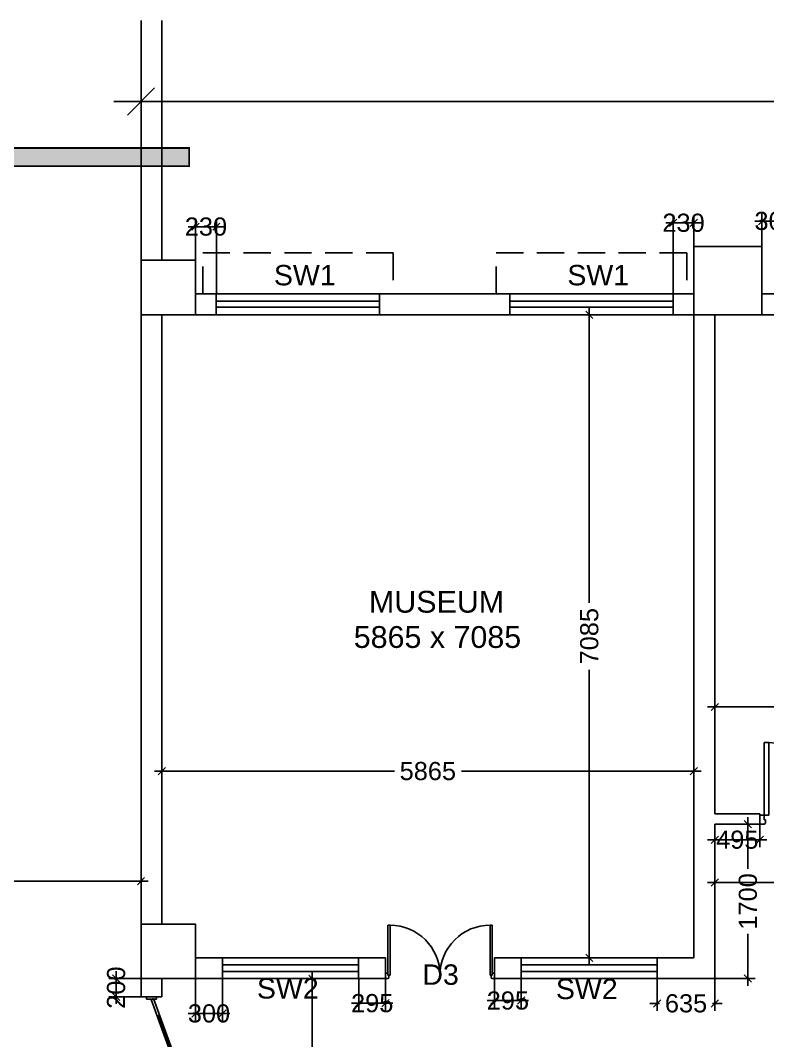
# Model space of a CAD drawing. Extents: x 7620542 to 7843793, y -6476226 to -6093835.
# Drawn here: x 7719049 to 7727285, y -6386702 to -6375462 of the extents above; entities that cross this region are included whole.
import ezdxf
from ezdxf.enums import TextEntityAlignment as Align

# ---------------------------------------------------------------- set-up
doc = ezdxf.new("R2010")
doc.units = 0
doc.header["$LTSCALE"] = 600
doc.header["$MEASUREMENT"] = 0
doc.header["$PDMODE"] = 35
doc.linetypes.add('DASHED', pattern=[0.75, 0.5, -0.25])
doc.linetypes.add('HIDDEN', pattern=[0.375, 0.25, -0.125])
doc.layers.get('0').update_dxf_attribs({"linetype": 'CONTINUOUS'})
doc.layers.get('Defpoints').update_dxf_attribs({"linetype": 'CONTINUOUS'})
for name, color, linetype in [('chajja', 7, 'CONTINUOUS'), ('DIM-TEXT', 8, 'CONTINUOUS'), ('DIMEN', 5, 'CONTINUOUS'), ('DOOR', 32, 'CONTINUOUS'), ('Exp.Joint', 104, 'CONTINUOUS'), ('Fire Door', 10, 'CONTINUOUS'), ('joinery', 7, 'CONTINUOUS'), ('LA-column', 3, 'CONTINUOUS'), ('Room Dim', 1, 'CONTINUOUS'), ('TEXT', 6, 'CONTINUOUS'), ('Walls', 7, 'CONTINUOUS'), ('WIN', 151, 'CONTINUOUS'), ('Window', 4, 'CONTINUOUS'), ('Working Dim', 5, 'CONTINUOUS')]:
    doc.layers.add(name, color=color, linetype=linetype)
doc.styles.add('ari', font='arial.ttf')
doc.styles.add('ARIAL', font='arial.ttf')
doc.styles.add('RT', font='romant.shx')
doc.dimstyles.new('int. dim', dxfattribs={"dimtxt": 450, "dimasz": 80, "dimexe": 80, "dimexo": 0, "dimgap": 70, "dimtad": 0, "dimdec": 0, "dimzin": 12, "dimdsep": 46, "dimtxsty": 'ari', "dimblk": 'OBLIQUE', "dimcen": 2, "dimdle": 80, "dimclrd": 256, "dimclre": 256, "dimclrt": 6, "dimadec": 0, "dimazin": 0, "dimtfac": 1, "dimtdec": 0, "dimtix": 1, "dimtmove": 2, "dimatfit": 3, "dimfxl": 1, "dimtolj": 1, "dimtzin": 0, "dimlwd": -1, "dimlwe": -1, "dimarcsym": 0})
doc.dimstyles.new('TEXT', dxfattribs={"dimscale": 0, "dimtxt": 600, "dimasz": 300, "dimexe": 300, "dimexo": 30, "dimgap": 50, "dimtad": 0, "dimdec": 0, "dimzin": 0, "dimdsep": 46, "dimtxsty": 'RT', "dimblk": 'OBLIQUE', "dimcen": 0.09, "dimdle": 300, "dimclrd": 256, "dimclre": 256, "dimclrt": 170, "dimadec": 0, "dimazin": 0, "dimtfac": 1, "dimtdec": 0, "dimtofl": 0, "dimtmove": 2, "dimatfit": 3, "dimfxl": 1, "dimfrac": 2, "dimtolj": 1, "dimtzin": 0, "dimlwd": -1, "dimlwe": -1, "dimarcsym": 0})

# ---------------------------------------------------------------- blocks, each defined once
blk = doc.blocks.new('_Oblique')
at = {"color": 0, "linetype": 'ByBlock', "lineweight": -2}
blk.add_line((-0.5, -0.5), (0.5, 0.5), dxfattribs=at)
blk = doc.blocks.new('*D468')
at = {"layer": 'Defpoints', "color": 0, "transparency": 16777216}
for p in [(7716779, -6384945), (7716779, -6385340, 0), (7720379, -6385340, -3)]:
    blk.add_point(p, dxfattribs=at)
at = {"layer": 'Working Dim', "transparency": 16777216}
for p, q in [((7716779, -6385340), (7716779, -6384865)), ((7720379, -6385340), (7720379, -6384865)), ((7716699, -6384945), (7718211, -6384945)), ((7720459, -6384945), (7718947, -6384945))]:
    blk.add_line(p, q, dxfattribs=at)
at = {"layer": 'Working Dim', "transparency": 16777216, "xscale": 80, "yscale": 80, "zscale": 80, "rotation": 180}
blk.add_blockref('_Oblique', (7716779, -6384945), dxfattribs=at)
at = {"layer": 'Working Dim', "transparency": 16777216, "xscale": 80, "yscale": 80, "zscale": 80}
blk.add_blockref('_Oblique', (7720379, -6384945), dxfattribs=at)
at = {"layer": 'Working Dim', "color": 6, "transparency": 16777216, "insert": (7718579, -6384945), "char_height": 200, "attachment_point": 5, "style": 'ari'}
blk.add_mtext('\\A1;3600', dxfattribs=at)
blk = doc.blocks.new('Z$W@#1275')
at = {"layer": 'DOOR'}
for p, q in [((73, 1500), (0, 1500)), ((0, 1500), (0, 1467)), ((0, 1467), (2, 1467)), ((11, 1456), (11, 1458)), ((11, 1456), (47, 1456)), ((47, 1467), (736, 1467)), ((47, 1467), (47, 1439)), ((47, 1456), (47, 1467)), ((47, 1467), (73, 1467)), ((47, 1439), (736, 1439)), ((73, 1467), (73, 1500)), ((736, 1467), (736, 1439)), ((0, 33), (2, 33)), ((0, 0), (0, 33)), ((73, 0), (0, 0)), ((11, 44), (11, 42)), ((11, 44), (47, 44)), ((47, 61), (736, 61)), ((47, 33), (47, 61)), ((47, 44), (47, 33)), ((47, 33), (736, 33)), ((47, 33), (73, 33)), ((73, 33), (73, 0)), ((736, 33), (736, 61))]:
    blk.add_line(p, q, dxfattribs=at)
for centre, start, end in [((11, 1467), 180, 270), ((11, 33), 90, 180)]:
    blk.add_arc(centre, 9.13, start, end, dxfattribs=at)
at = {"layer": 'DOOR', "color": 145}
for centre, start, end in [((47, 1439), 270, 0), ((47, 61), 0, 90)]:
    blk.add_arc(centre, 689, start, end, dxfattribs=at)
blk = doc.blocks.new('1000')
at = {"layer": 'DOOR'}
for p, q in [((0, -100), (0, 0)), ((0, 0), (50, 0)), ((50, -100), (0, -100)), ((50, 0), (50, -2)), ((63, -49), (50, -49)), ((50, -49), (50, -100)), ((50, -100), (50, -901)), ((100, -100), (50, -100)), ((63, -13), (61, -13)), ((63, -13), (63, -49)), ((100, -901), (100, -100)), ((837, -13), (837, -49)), ((837, -13), (839, -13)), ((837, -49), (850, -49)), ((850, 0), (850, -2)), ((900, 0), (850, 0)), ((850, -49), (850, -100)), ((850, -100), (900, -100)), ((900, -100), (900, 0)), ((50, -901), (100, -901))]:
    blk.add_line(p, q, dxfattribs=at)
for centre, major_axis, start_param, end_param in [((50, -13), (-7.95, 7.95), 3.926991, 5.497787), ((850, -13), (7.95, 7.95), 0.785398, 2.356194)]:
    blk.add_ellipse(centre, major_axis=major_axis, ratio=1, start_param=start_param, end_param=end_param, dxfattribs=at)
at = {"layer": 'DOOR', "color": 145}
blk.add_ellipse((64, -115), major_axis=(-520, 590), ratio=1, start_param=2.464943, end_param=4.009476, dxfattribs=at)
blk = doc.blocks.new('A$C627C057E')
at = {"layer": 'Window', "linetype": 'Continuous'}
for p, q in [((750, 230), (-750, 230)), ((-750, 230), (-750, 0)), ((750, 230), (750, 0)), ((750, 153), (-750, 153)), ((750, 77), (-750, 77)), ((750, 0), (-750, 0))]:
    blk.add_line(p, q, dxfattribs=at)
blk = doc.blocks.new('A$C15456D16')
at = {"layer": 'Fire Door'}
for p, q in [((979, 23), (65, 355)), ((979, 23), (65, 355)), ((979, 23), (65, 355)), ((969, -4), (56, 329)), ((969, -4), (56, 329)), ((969, -4), (56, 329)), ((248, 289), (238, 262)), ((248, 289), (238, 262)), ((248, 289), (238, 262)), ((791, 76), (243, 276)), ((791, 76), (243, 276)), ((791, 76), (243, 276)), ((-1000, 56), (-972, 56)), ((-1000, -56), (-1000, 56)), ((-1000, 56), (-972, 56)), ((-1000, -56), (-1000, 56)), ((-1000, 56), (-972, 56)), ((-1000, -56), (-1000, 56)), ((-979, -23), (-969, 4)), ((-979, -23), (-969, 4)), ((-979, -23), (-969, 4)), ((-972, -56), (-972, 56)), ((-972, -56), (-972, 56)), ((-972, -56), (-972, 56)), ((-969, 4), (-56, -329)), ((-969, 4), (-56, -329)), ((-969, 4), (-56, -329)), ((796, 89), (786, 63)), ((796, 89), (786, 63)), ((796, 89), (786, 63)), ((979, 23), (969, -4)), ((979, 23), (969, -4)), ((979, 23), (969, -4)), ((1000, 56), (972, 56)), ((972, -56), (972, 56)), ((1000, 56), (972, 56)), ((972, -56), (972, 56)), ((1000, 56), (972, 56)), ((972, -56), (972, 56)), ((1000, -56), (1000, 56)), ((1000, -56), (1000, 56)), ((1000, -56), (1000, 56)), ((-1000, -56), (-972, -56)), ((-1000, -56), (-972, -56)), ((-1000, -56), (-972, -56)), ((-979, -23), (-65, -355)), ((-979, -23), (-65, -355)), ((-979, -23), (-65, -355)), ((-796, -89), (-786, -63)), ((-796, -89), (-786, -63)), ((-796, -89), (-786, -63)), ((-791, -76), (-243, -276)), ((-791, -76), (-243, -276)), ((-791, -76), (-243, -276)), ((1000, -56), (972, -56)), ((1000, -56), (972, -56)), ((1000, -56), (972, -56)), ((-238, -262), (-248, -289)), ((-238, -262), (-248, -289)), ((-238, -262), (-248, -289))]:
    blk.add_line(p, q, dxfattribs=at)
at = {"layer": 'Fire Door', "extrusion": (0, 0, -1)}
for centre, major_axis, start_param, end_param in [((-1000, 0), (-1000, 0), 2.617886, 3.665084), ((-1000, 0), (-1000, 0), 2.617886, 3.665084), ((-1000, 0), (-1000, 0), 2.617886, 3.665084), ((1000, 0), (1000, 0), 2.618102, 3.665299), ((1000, 0), (1000, 0), 2.618102, 3.665299), ((1000, 0), (1000, 0), 2.618102, 3.665299)]:
    blk.add_ellipse(centre, major_axis=major_axis, ratio=1, start_param=start_param, end_param=end_param, dxfattribs=at)
blk = doc.blocks.new('*D300')
at = {"layer": 'Defpoints', "color": 0, "transparency": 16777216}
for p in [(7720608, -6383274, 23), (7726473, -6383274, -5), (7720608, -6383734)]:
    blk.add_point(p, dxfattribs=at)
at = {"layer": 'Working Dim', "transparency": 16777216}
for p, q in [((7720608, -6383274), (7720608, -6383814)), ((7726473, -6383274), (7726473, -6383814)), ((7720528, -6383734), (7723171, -6383734)), ((7726553, -6383734), (7723910, -6383734))]:
    blk.add_line(p, q, dxfattribs=at)
at = {"layer": 'Working Dim', "transparency": 16777216, "xscale": 80, "yscale": 80, "zscale": 80, "rotation": 180}
blk.add_blockref('_Oblique', (7720608, -6383734), dxfattribs=at)
at = {"layer": 'Working Dim', "transparency": 16777216, "xscale": 80, "yscale": 80, "zscale": 80}
blk.add_blockref('_Oblique', (7726473, -6383734), dxfattribs=at)
at = {"layer": 'Working Dim', "color": 6, "transparency": 16777216, "insert": (7723540, -6383734), "char_height": 200, "attachment_point": 5, "style": 'ari'}
blk.add_mtext('\\A1;5865', dxfattribs=at)
blk = doc.blocks.new('*D301')
at = {"layer": 'Defpoints', "color": 0, "transparency": 16777216}
for p in [(7725320, -6378705), (7725374, -6378705, 17), (7725374, -6385790, 17)]:
    blk.add_point(p, dxfattribs=at)
at = {"layer": 'Working Dim', "transparency": 16777216}
for p, q in [((7725374, -6378705), (7725240, -6378705)), ((7725320, -6378625), (7725320, -6381879)), ((7725320, -6385870), (7725320, -6382616)), ((7725374, -6385790), (7725240, -6385790))]:
    blk.add_line(p, q, dxfattribs=at)
at = {"layer": 'Working Dim', "transparency": 16777216, "xscale": 80, "yscale": 80, "zscale": 80}
for p, rotation in [((7725320, -6378705), 90), ((7725320, -6385790), 270)]:
    blk.add_blockref('_Oblique', p, dxfattribs=dict(at, rotation=rotation))
at = {"layer": 'Working Dim', "color": 6, "transparency": 16777216, "insert": (7725320, -6382247), "char_height": 200, "attachment_point": 5, "rotation": 90, "style": 'ari'}
blk.add_mtext('\\A1;7085', dxfattribs=at)
blk = doc.blocks.new('*D302')
at = {"layer": 'Defpoints', "color": 0, "transparency": 16777216}
for p in [(7726703, -6382848, -5), (7730764, -6382848, -5), (7730764, -6383027)]:
    blk.add_point(p, dxfattribs=at)
at = {"layer": 'Working Dim', "transparency": 16777216}
for p, q in [((7726703, -6382848), (7726703, -6383107)), ((7730764, -6382848), (7730764, -6383107)), ((7726623, -6383027), (7728380, -6383027)), ((7730844, -6383027), (7729087, -6383027))]:
    blk.add_line(p, q, dxfattribs=at)
at = {"layer": 'Working Dim', "transparency": 16777216, "xscale": 80, "yscale": 80, "zscale": 80, "rotation": 180}
blk.add_blockref('_Oblique', (7726703, -6383027), dxfattribs=at)
at = {"layer": 'Working Dim', "transparency": 16777216, "xscale": 80, "yscale": 80, "zscale": 80}
blk.add_blockref('_Oblique', (7730764, -6383027), dxfattribs=at)
at = {"layer": 'Working Dim', "color": 6, "transparency": 16777216, "insert": (7728734, -6383027), "char_height": 200, "attachment_point": 5, "style": 'ari'}
blk.add_mtext('\\A1;4061', dxfattribs=at)
blk = doc.blocks.new('*D311')
at = {"layer": 'Defpoints', "color": 0, "transparency": 16777216}
for p in [(7720979, -6386020, 10), (7721278, -6386020, 14), (7721278, -6386404)]:
    blk.add_point(p, dxfattribs=at)
at = {"layer": 'Working Dim', "transparency": 16777216}
for p, q in [((7720979, -6386020), (7720979, -6386484)), ((7721278, -6386020), (7721278, -6386484)), ((7720979, -6386404), (7720899, -6386404)), ((7720979, -6386404), (7721278, -6386404)), ((7721278, -6386404), (7721358, -6386404))]:
    blk.add_line(p, q, dxfattribs=at)
at = {"layer": 'Working Dim', "transparency": 16777216, "xscale": 80, "yscale": 80, "zscale": 80}
blk.add_blockref('_Oblique', (7720979, -6386404), dxfattribs=at)
at = {"layer": 'Working Dim', "transparency": 16777216, "xscale": 80, "yscale": 80, "zscale": 80, "rotation": 180}
blk.add_blockref('_Oblique', (7721278, -6386404), dxfattribs=at)
at = {"layer": 'Working Dim', "color": 6, "transparency": 16777216, "insert": (7721128, -6386404), "char_height": 200, "attachment_point": 5, "style": 'ari'}
blk.add_mtext('\\A1;300', dxfattribs=at)
blk = doc.blocks.new('*D313')
at = {"layer": 'Defpoints', "color": 0, "transparency": 16777216}
for p in [(7722779, -6386020, 14), (7723074, -6386020, 14), (7723074, -6386291)]:
    blk.add_point(p, dxfattribs=at)
at = {"layer": 'Working Dim', "transparency": 16777216}
for p, q in [((7722779, -6386020), (7722779, -6386371)), ((7723074, -6386020), (7723074, -6386371)), ((7722779, -6386291), (7722699, -6386291)), ((7722779, -6386291), (7723074, -6386291)), ((7723074, -6386291), (7723154, -6386291))]:
    blk.add_line(p, q, dxfattribs=at)
at = {"layer": 'Working Dim', "transparency": 16777216, "xscale": 80, "yscale": 80, "zscale": 80}
blk.add_blockref('_Oblique', (7722779, -6386291), dxfattribs=at)
at = {"layer": 'Working Dim', "transparency": 16777216, "xscale": 80, "yscale": 80, "zscale": 80, "rotation": 180}
blk.add_blockref('_Oblique', (7723074, -6386291), dxfattribs=at)
at = {"layer": 'Working Dim', "color": 6, "transparency": 16777216, "insert": (7722927, -6386291), "char_height": 200, "attachment_point": 5, "style": 'ari'}
blk.add_mtext('\\A1;295', dxfattribs=at)
blk = doc.blocks.new('*D314')
at = {"layer": 'Defpoints', "color": 0, "transparency": 16777216}
for p in [(7724274, -6386020, 14), (7724569, -6386020, 14), (7724569, -6386262)]:
    blk.add_point(p, dxfattribs=at)
at = {"layer": 'Working Dim', "transparency": 16777216}
for p, q in [((7724274, -6386020), (7724274, -6386342)), ((7724569, -6386020), (7724569, -6386342)), ((7724274, -6386262), (7724194, -6386262)), ((7724274, -6386262), (7724569, -6386262)), ((7724569, -6386262), (7724649, -6386262))]:
    blk.add_line(p, q, dxfattribs=at)
at = {"layer": 'Working Dim', "transparency": 16777216, "xscale": 80, "yscale": 80, "zscale": 80}
blk.add_blockref('_Oblique', (7724274, -6386262), dxfattribs=at)
at = {"layer": 'Working Dim', "transparency": 16777216, "xscale": 80, "yscale": 80, "zscale": 80, "rotation": 180}
blk.add_blockref('_Oblique', (7724569, -6386262), dxfattribs=at)
at = {"layer": 'Working Dim', "color": 6, "transparency": 16777216, "insert": (7724422, -6386262), "char_height": 200, "attachment_point": 5, "style": 'ari'}
blk.add_mtext('\\A1;295', dxfattribs=at)
blk = doc.blocks.new('*D315')
at = {"layer": 'Defpoints', "color": 0, "transparency": 16777216}
for p in [(7726068, -6386020, 14), (7726703, -6386020, -5), (7726703, -6386293)]:
    blk.add_point(p, dxfattribs=at)
at = {"layer": 'Working Dim', "transparency": 16777216}
for p, q in [((7726068, -6386020), (7726068, -6386373)), ((7726703, -6386020), (7726703, -6386373)), ((7726068, -6386293), (7725988, -6386293)), ((7726068, -6386293), (7726093, -6386293)), ((7726703, -6386293), (7726678, -6386293)), ((7726703, -6386293), (7726783, -6386293))]:
    blk.add_line(p, q, dxfattribs=at)
at = {"layer": 'Working Dim', "transparency": 16777216, "xscale": 80, "yscale": 80, "zscale": 80}
blk.add_blockref('_Oblique', (7726068, -6386293), dxfattribs=at)
at = {"layer": 'Working Dim', "transparency": 16777216, "xscale": 80, "yscale": 80, "zscale": 80, "rotation": 180}
blk.add_blockref('_Oblique', (7726703, -6386293), dxfattribs=at)
at = {"layer": 'Working Dim', "color": 6, "transparency": 16777216, "insert": (7726386, -6386293), "char_height": 200, "attachment_point": 5, "style": 'ari'}
blk.add_mtext('\\A1;635', dxfattribs=at)
blk = doc.blocks.new('*D316')
at = {"layer": 'Defpoints', "color": 0, "transparency": 16777216}
for p in [(7726703, -6384319, -5), (7727068, -6384319), (7726703, -6386019, -5)]:
    blk.add_point(p, dxfattribs=at)
at = {"layer": 'Working Dim', "transparency": 16777216}
for p, q in [((7726703, -6384319), (7727148, -6384319)), ((7727068, -6384239), (7727068, -6384810)), ((7727068, -6386099), (7727068, -6385528)), ((7726703, -6386019), (7727148, -6386019))]:
    blk.add_line(p, q, dxfattribs=at)
at = {"layer": 'Working Dim', "transparency": 16777216, "xscale": 80, "yscale": 80, "zscale": 80}
for p, rotation in [((7727068, -6384319), 90), ((7727068, -6386019), 270)]:
    blk.add_blockref('_Oblique', p, dxfattribs=dict(at, rotation=rotation))
at = {"layer": 'Working Dim', "color": 6, "transparency": 16777216, "insert": (7727068, -6385169), "char_height": 200, "attachment_point": 5, "rotation": 90, "style": 'ari'}
blk.add_mtext('\\A1;1700', dxfattribs=at)
blk = doc.blocks.new('*D317')
at = {"layer": 'Defpoints', "color": 0, "transparency": 16777216}
for p in [(7726703, -6384319, -5), (7727198, -6384319, -5), (7726703, -6384490)]:
    blk.add_point(p, dxfattribs=at)
at = {"layer": 'Working Dim', "transparency": 16777216}
for p, q in [((7726703, -6384319), (7726703, -6384570)), ((7727198, -6384319), (7727198, -6384570)), ((7726703, -6384490), (7726623, -6384490)), ((7727198, -6384490), (7726703, -6384490)), ((7727198, -6384490), (7727278, -6384490))]:
    blk.add_line(p, q, dxfattribs=at)
at = {"layer": 'Working Dim', "transparency": 16777216, "xscale": 80, "yscale": 80, "zscale": 80}
blk.add_blockref('_Oblique', (7726703, -6384490), dxfattribs=at)
at = {"layer": 'Working Dim', "transparency": 16777216, "xscale": 80, "yscale": 80, "zscale": 80, "rotation": 180}
blk.add_blockref('_Oblique', (7727198, -6384490), dxfattribs=at)
at = {"layer": 'Working Dim', "color": 6, "transparency": 16777216, "insert": (7726951, -6384490), "char_height": 200, "attachment_point": 5, "style": 'ari'}
blk.add_mtext('\\A1;495', dxfattribs=at)
blk = doc.blocks.new('*D409')
at = {"layer": 'Defpoints', "color": 0, "transparency": 16777216}
for p in [(7722486, -6386020, 14), (7722267, -6388420), (7722486, -6388420, 17)]:
    blk.add_point(p, dxfattribs=at)
at = {"layer": 'Working Dim', "transparency": 16777216}
for p, q in [((7722486, -6386020), (7722187, -6386020)), ((7722267, -6385940), (7722267, -6386850)), ((7722267, -6388500), (7722267, -6387590)), ((7722486, -6388420), (7722187, -6388420))]:
    blk.add_line(p, q, dxfattribs=at)
at = {"layer": 'Working Dim', "transparency": 16777216, "xscale": 80, "yscale": 80, "zscale": 80}
for p, rotation in [((7722267, -6386020), 90), ((7722267, -6388420), 270)]:
    blk.add_blockref('_Oblique', p, dxfattribs=dict(at, rotation=rotation))
at = {"layer": 'Working Dim', "color": 6, "transparency": 16777216, "insert": (7722267, -6387220), "char_height": 200, "attachment_point": 5, "rotation": 90, "style": 'ari'}
blk.add_mtext('\\A1;2400', dxfattribs=at)
blk = doc.blocks.new('*D838')
at = {"layer": 'Defpoints', "color": 0, "linetype": 'Continuous', "transparency": 16777216}
for p in [(7720379, -6376355), (7720379, -6378025, 0), (7761439, -6378105, -23)]:
    blk.add_point(p, dxfattribs=at)
at = {"layer": 'DIM-TEXT', "transparency": 16777216}
for p, q in [((7720379, -6378025), (7720379, -6376055)), ((7761439, -6378105), (7761439, -6376055)), ((7720079, -6376355), (7731290, -6376355)), ((7761739, -6376355), (7750528, -6376355))]:
    blk.add_line(p, q, dxfattribs=at)
at = {"layer": 'DIM-TEXT', "linetype": 'Continuous', "transparency": 16777216, "xscale": 300, "yscale": 300, "zscale": 300, "rotation": 180}
blk.add_blockref('_Oblique', (7720379, -6376355), dxfattribs=at)
at = {"layer": 'DIM-TEXT', "linetype": 'Continuous', "transparency": 16777216, "xscale": 300, "yscale": 300, "zscale": 300}
blk.add_blockref('_Oblique', (7761439, -6376355), dxfattribs=at)
at = {"layer": 'DIM-TEXT', "color": 170, "linetype": 'Continuous', "transparency": 16777216, "insert": (7740909, -6376355), "char_height": 750, "attachment_point": 5, "style": 'ari'}
blk.add_mtext('\\A1;{\\H1.067x;GENERAL MEDICINE DEPT. ROOMS}', dxfattribs=at)
blk = doc.blocks.new('*D839')
at = {"layer": 'Defpoints', "color": 0, "linetype": 'Continuous', "transparency": 16777216}
for p in [(7761439, -6372996), (7720379, -6373226, 0), (7720379, -6374086)]:
    blk.add_point(p, dxfattribs=at)
at = {"layer": 'DIM-TEXT', "transparency": 16777216}
for p, q in [((7761439, -6372996), (7761439, -6374386)), ((7720379, -6373226), (7720379, -6374386)), ((7720079, -6374086), (7736024, -6374086)), ((7761739, -6374086), (7745794, -6374086))]:
    blk.add_line(p, q, dxfattribs=at)
at = {"layer": 'DIM-TEXT', "linetype": 'Continuous', "transparency": 16777216, "xscale": 300, "yscale": 300, "zscale": 300, "rotation": 180}
blk.add_blockref('_Oblique', (7720379, -6374086), dxfattribs=at)
at = {"layer": 'DIM-TEXT', "linetype": 'Continuous', "transparency": 16777216, "xscale": 300, "yscale": 300, "zscale": 300}
blk.add_blockref('_Oblique', (7761439, -6374086), dxfattribs=at)
at = {"layer": 'DIM-TEXT', "color": 170, "linetype": 'Continuous', "transparency": 16777216, "insert": (7740909, -6374086), "char_height": 750, "attachment_point": 5, "style": 'ari'}
blk.add_mtext('\\A1;{\\H1.067x; I.C.C.U - (20 Beds)}', dxfattribs=at)
blk = doc.blocks.new('*D1546')
at = {"layer": 'Defpoints', "color": 0, "transparency": 16777216}
for p in [(7720379, -6386019), (7720105, -6386219), (7720379, -6386219)]:
    blk.add_point(p, dxfattribs=at)
at = {"layer": 'Working Dim', "transparency": 16777216}
for p, q in [((7720379, -6386019), (7720025, -6386019)), ((7720105, -6386019), (7720105, -6385939)), ((7720105, -6386019), (7720105, -6386219)), ((7720379, -6386219), (7720025, -6386219)), ((7720105, -6386219), (7720105, -6386299))]:
    blk.add_line(p, q, dxfattribs=at)
at = {"layer": 'Working Dim', "transparency": 16777216, "xscale": 80, "yscale": 80, "zscale": 80}
for p, rotation in [((7720105, -6386019), 270), ((7720105, -6386219), 90)]:
    blk.add_blockref('_Oblique', p, dxfattribs=dict(at, rotation=rotation))
at = {"layer": 'Working Dim', "color": 6, "transparency": 16777216, "insert": (7720105, -6386119), "char_height": 200, "attachment_point": 5, "rotation": 90, "style": 'ari'}
blk.add_mtext('\\A1;200', dxfattribs=at)
blk = doc.blocks.new('*D1628')
at = {"layer": 'Defpoints', "color": 0, "transparency": 16777216}
for p in [(7721209, -6377735), (7720979, -6378475), (7721209, -6378475)]:
    blk.add_point(p, dxfattribs=at)
at = {"layer": 'Working Dim', "transparency": 16777216}
for p, q in [((7720979, -6378475), (7720979, -6377655)), ((7721209, -6378475), (7721209, -6377655)), ((7720979, -6377735), (7720899, -6377735)), ((7720979, -6377735), (7721209, -6377735)), ((7721209, -6377735), (7721289, -6377735))]:
    blk.add_line(p, q, dxfattribs=at)
at = {"layer": 'Working Dim', "transparency": 16777216, "xscale": 80, "yscale": 80, "zscale": 80}
blk.add_blockref('_Oblique', (7720979, -6377735), dxfattribs=at)
at = {"layer": 'Working Dim', "transparency": 16777216, "xscale": 80, "yscale": 80, "zscale": 80, "rotation": 180}
blk.add_blockref('_Oblique', (7721209, -6377735), dxfattribs=at)
at = {"layer": 'Working Dim', "color": 6, "transparency": 16777216, "insert": (7721094, -6377735), "char_height": 200, "attachment_point": 5, "style": 'ari'}
blk.add_mtext('\\A1;230', dxfattribs=at)
blk = doc.blocks.new('*D1629')
at = {"layer": 'Defpoints', "color": 0, "transparency": 16777216}
for p in [(7726473, -6377693), (7726243, -6378475), (7726473, -6378475)]:
    blk.add_point(p, dxfattribs=at)
at = {"layer": 'Working Dim', "transparency": 16777216}
for p, q in [((7726243, -6377693), (7726163, -6377693)), ((7726243, -6378475), (7726243, -6377613)), ((7726243, -6377693), (7726473, -6377693)), ((7726473, -6378475), (7726473, -6377613)), ((7726473, -6377693), (7726553, -6377693))]:
    blk.add_line(p, q, dxfattribs=at)
at = {"layer": 'Working Dim', "transparency": 16777216, "xscale": 80, "yscale": 80, "zscale": 80}
blk.add_blockref('_Oblique', (7726243, -6377693), dxfattribs=at)
at = {"layer": 'Working Dim', "transparency": 16777216, "xscale": 80, "yscale": 80, "zscale": 80, "rotation": 180}
blk.add_blockref('_Oblique', (7726473, -6377693), dxfattribs=at)
at = {"layer": 'Working Dim', "color": 6, "transparency": 16777216, "insert": (7726358, -6377693), "char_height": 200, "attachment_point": 5, "style": 'ari'}
blk.add_mtext('\\A1;230', dxfattribs=at)
blk = doc.blocks.new('*D1630')
at = {"layer": 'Defpoints', "color": 0, "transparency": 16777216}
for p in [(7727523, -6377673), (7727223, -6378475, 3), (7727523, -6378475)]:
    blk.add_point(p, dxfattribs=at)
at = {"layer": 'Working Dim', "transparency": 16777216}
for p, q in [((7727223, -6378475), (7727223, -6377593)), ((7727523, -6378475), (7727523, -6377593)), ((7727223, -6377673), (7727143, -6377673)), ((7727223, -6377673), (7727523, -6377673)), ((7727523, -6377673), (7727603, -6377673))]:
    blk.add_line(p, q, dxfattribs=at)
at = {"layer": 'Working Dim', "transparency": 16777216, "xscale": 80, "yscale": 80, "zscale": 80}
blk.add_blockref('_Oblique', (7727223, -6377673), dxfattribs=at)
at = {"layer": 'Working Dim', "transparency": 16777216, "xscale": 80, "yscale": 80, "zscale": 80, "rotation": 180}
blk.add_blockref('_Oblique', (7727523, -6377673), dxfattribs=at)
at = {"layer": 'Working Dim', "color": 6, "transparency": 16777216, "insert": (7727373, -6377673), "char_height": 200, "attachment_point": 5, "style": 'ari'}
blk.add_mtext('\\A1;300', dxfattribs=at)
blk = doc.blocks.new('*D2186')
at = {"layer": 'Defpoints', "color": 0, "transparency": 16777216}
for p in [(7738855, -6384961), (7726703, -6385169), (7738855, -6385169)]:
    blk.add_point(p, dxfattribs=at)
at = {"layer": 'Working Dim', "transparency": 16777216}
for p, q in [((7726703, -6385169), (7726703, -6384881)), ((7738855, -6385169), (7738855, -6384881)), ((7726623, -6384961), (7732342, -6384961)), ((7738935, -6384961), (7733215, -6384961))]:
    blk.add_line(p, q, dxfattribs=at)
at = {"layer": 'Working Dim', "transparency": 16777216, "xscale": 80, "yscale": 80, "zscale": 80, "rotation": 180}
blk.add_blockref('_Oblique', (7726703, -6384961), dxfattribs=at)
at = {"layer": 'Working Dim', "transparency": 16777216, "xscale": 80, "yscale": 80, "zscale": 80}
blk.add_blockref('_Oblique', (7738855, -6384961), dxfattribs=at)
at = {"layer": 'Working Dim', "color": 6, "transparency": 16777216, "insert": (7732779, -6384961), "char_height": 200, "attachment_point": 5, "style": 'ari'}
blk.add_mtext('\\A1;12150', dxfattribs=at)

msp = doc.modelspace()

# ---------------------------------------------------------------- hatches: boundary and pattern name
at = {"layer": 'Exp.Joint', "linetype": 'HIDDEN'}
for points in [[(7720795.471, -6377068.438), (7720795.471, -6376868.438), (7716549.14, -6376868.438), (7716549.14, -6377068.438)], [(7720795.471, -6377068.438), (7720795.471, -6376868.438), (7716549.14, -6376868.438), (7716549.14, -6377068.438)], [(7716549.14, -6376868.51), (7720910.342, -6376868.51), (7720910.342, -6377068.51), (7716549.14, -6377068.51)]]:
    msp.add_hatch(color=256, dxfattribs=at).paths.add_polyline_path(points)

# ---------------------------------------------------------------- linework, layer by layer
at = {"layer": 'chajja', "color": 7, "linetype": 'DASHED', "elevation": -14.83}
for points in [[(7721058.79, -6378474.66), (7721058.79, -6378024.66), (7723158.79, -6378024.66), (7723158.79, -6378474.66)], [(7724292.968, -6378474.657), (7724292.968, -6378024.657), (7726392.968, -6378024.658), (7726392.968, -6378474.658)]]:
    msp.add_lwpolyline(points, dxfattribs=at)
at = {"layer": 'Exp.Joint', "linetype": 'HIDDEN', "const_width": 20, "elevation": -9.508}
msp.add_lwpolyline([(7720797.466, -6377068.438), (7716549.14, -6377068.438), (7716549.14, -6376868.438), (7720797.466, -6376868.438)], dxfattribs=at)
msp.add_lwpolyline([(7720797.466, -6377068.438), (7716549.14, -6377068.438), (7716549.14, -6376868.438), (7720797.466, -6376868.438)], dxfattribs=at)
at = {"layer": 'Exp.Joint', "linetype": 'HIDDEN', "const_width": 20, "elevation": -12.25}
msp.add_lwpolyline([(7716549.14, -6376868.51), (7720910.342, -6376868.51), (7720910.342, -6377068.51), (7716549.14, -6377068.51)], close=True, dxfattribs=at)
at = {"layer": 'LA-column', "color": 2}
for points, elevation in [([(7726472.968, -6378704.612), (7727222.968, -6378704.612), (7727222.968, -6377954.612), (7726472.968, -6377954.612)], -11.41), ([(7720978.968, -6378704.624), (7720978.968, -6378104.624), (7720378.968, -6378104.624), (7720378.968, -6378704.624)], -11.41), ([(7720978.968, -6378704.624), (7720978.968, -6378104.624), (7720378.968, -6378104.624), (7720378.968, -6378704.624)], -11.41), ([(7720978.968, -6386019.539), (7720978.968, -6385419.539), (7720378.968, -6385419.539), (7720378.968, -6386019.539)], -17.145)]:
    msp.add_lwpolyline(points, close=True, dxfattribs=dict(at, elevation=elevation))
at = {"layer": 'Walls'}
for p, q in [((7720378.702, -6378104.813, -14.83), (7720378.702, -6375462.659, -14.83)), ((7720608.702, -6378104.813, -14.83), (7720608.702, -6375462.659, -14.83)), ((7720978.79, -6378474.629, -14.83), (7726472.968, -6378474.629, -14.83)), ((7727222.968, -6378474.651, -14.83), (7732566.968, -6378474.651, -14.83)), ((7720978.79, -6378704.629, -14.83), (7726472.968, -6378704.629, -14.83)), ((7727222.968, -6378704.651, -14.83), (7732566.968, -6378704.651, -14.83)), ((7720378.968, -6386219.433, -14.83), (7720378.968, -6386019.433, -14.83)), ((7720608.968, -6386219.433, -14.83), (7720608.968, -6386019.433, -14.83)), ((7720378.968, -6386219.433, -14.83), (7720608.968, -6386219.433, -14.83))]:
    msp.add_line(p, q, dxfattribs=at)
at = {"layer": 'Walls', "linetype": 'Continuous'}
for p, q in [((7720378.79, -6385419.663, -14.83), (7720378.79, -6378704.628, -14.83)), ((7720608.788, -6385419.663, -14.83), (7720608.788, -6378704.661, -14.83)), ((7726473.055, -6385789.534, -14.83), (7726473.055, -6378704.487, -14.83)), ((7726703.055, -6384203.781, -14.83), (7726703.055, -6378704.487, -14.83)), ((7727198.088, -6384203.781, -14.83), (7726703.055, -6384203.781, -14.83)), ((7727198.088, -6384318.781, -14.83), (7727198.088, -6384203.781, -14.83)), ((7727198.088, -6384318.781, -14.83), (7726703.055, -6384318.781, -14.83)), ((7726703.055, -6386019.534, -14.83), (7726703.055, -6384318.781, -14.83)), ((7720978.79, -6385789.703, -14.83), (7723074.338, -6385789.703, -14.83)), ((7723074.338, -6386019.703, -14.83), (7723074.338, -6385788.949, -14.83)), ((7724274.338, -6386019.703, -14.83), (7724274.338, -6385788.949, -14.83)), ((7726473.055, -6385789.703, -14.83), (7724274.338, -6385789.703, -14.83)), ((7720978.525, -6386019.703, -14.83), (7723074.338, -6386019.703, -14.83)), ((7726703.055, -6386019.703, -14.83), (7724274.338, -6386019.703, -14.83))]:
    msp.add_line(p, q, dxfattribs=at)
at = {"layer": 'Walls', "elevation": -14.83, "flags": 128}
for points in [[(7720378.968, -6386219.433), (7720378.968, -6386019.433)], [(7720608.968, -6386219.433), (7720608.968, -6386019.433)]]:
    msp.add_lwpolyline(points, dxfattribs=at)
at = {"layer": 'WIN', "linetype": 'Continuous', "elevation": -14.83}
for points in [[(7721208.79, -6378474.66), (7723008.79, -6378474.66), (7723008.79, -6378704.661), (7721208.79, -6378704.661)], [(7724442.968, -6378474.658), (7726242.968, -6378474.658), (7726242.968, -6378704.658), (7724442.968, -6378704.658)], [(7721208.79, -6378557.444), (7723008.79, -6378557.444), (7723008.79, -6378621.877), (7721208.79, -6378621.877)], [(7724442.968, -6378557.441), (7726242.968, -6378557.441), (7726242.968, -6378621.874), (7724442.968, -6378621.874)]]:
    msp.add_lwpolyline(points, close=True, dxfattribs=at)

# ---------------------------------------------------------------- block references
at = {"layer": 'DIMEN', "xscale": -0.8000117540359497, "yscale": 0.8000117540359497, "zscale": 0.8000117528179977, "rotation": 270}
msp.add_blockref('Z$W@#1275', (7723074.338, -6386019.703, -14.83), dxfattribs=at)
at = {"layer": 'DOOR', "linetype": 'Continuous', "xscale": -1, "rotation": 179.9999867665085}
msp.add_blockref('1000', (7727198.088, -6384318.658, -14.83), dxfattribs=at)
at = {"layer": 'Fire Door', "color": 3, "lineweight": 0, "xscale": -1, "rotation": 270}
msp.add_blockref('A$C15456D16', (7720493.968, -6387219.452, -14.83), dxfattribs=at)
at = {"layer": 'WIN', "linetype": 'Continuous', "rotation": 180.0022373138409}
msp.add_blockref('A$C627C057E', (7722027.454, -6385789.703, -14.83), dxfattribs=at)
at = {"layer": 'WIN', "linetype": 'Continuous', "xscale": -1, "rotation": 179.997762686159}
msp.add_blockref('A$C627C057E', (7725319.222, -6385789.703, -14.83), dxfattribs=at)

# ---------------------------------------------------------------- texts
at = {"layer": 'joinery', "style": 'ari'}
for s, p in [('SW1', (7722183.909, -6378381.77, -14.83)), ('SW1', (7725418.087, -6378381.767, -14.83)), ('D3', (7723680.728, -6386087.94, -14.83)), ('SW2', (7721996.678, -6386239.234, -14.83)), ('SW2', (7725291.795, -6386245.577, -14.83))]:
    msp.add_text(s, height=225, dxfattribs=at).set_placement(p, align=Align.CENTER)
at = {"layer": 'Room Dim', "style": 'ARIAL'}
msp.add_text('5865 x 7085', height=240, dxfattribs=at).set_placement((7723646.172, -6382376.035, -14.83), align=Align.CENTER)
at = {"layer": 'TEXT', "color": 7, "style": 'ARIAL'}
msp.add_text('MUSEUM', height=240, dxfattribs=at).set_placement((7723635.906, -6381987.723, -14.83), align=Align.CENTER)

# ---------------------------------------------------------------- dimensions: what is measured, and where the dimension line sits
at = {"layer": 'DIM-TEXT', "linetype": 'Continuous'}
for base, p1, p2, text, picture, middle in [((7720378.7, -6374085.503, -13.799), (7761439.112, -6372995.657, -13.799), (7720378.7, -6373225.776, -14.148), '{\\H1.067x; I.C.C.U - (20 Beds)}', '*D839', (7740908.906, -6374085.503, -13.799)), ((7720378.879, -6376354.99, 7.822), (7761439.189, -6378104.642, -14.83), (7720378.879, -6378024.694, 7.474), '{\\H1.067x;GENERAL MEDICINE DEPT. ROOMS}', '*D838', (7740909.034, -6376354.99, 7.822))]:
    dim = msp.add_linear_dim(base=base, p1=p1, p2=p2, angle=180, text=text, dimstyle='TEXT', override={"dimscale": 1, "dimtxt": 750, "dimexo": 0, "dimtxsty": 'ari'}, dxfattribs=at)
    dim.commit()
    dim.dimension.update_dxf_attribs({"geometry": picture, "text_midpoint": middle})
at = {"layer": 'Working Dim'}
for base, p1, p2, override, picture, middle in [((7721208.79, -6377735.158, -14.83), (7720978.79, -6378474.629, -14.83), (7721208.79, -6378474.66, -14.83), {"dimtxt": 200, "dimarcsym": 1}, '*D1628', (7721093.79, -6377735.158, -14.83)), ((7726472.968, -6377692.601, -14.83), (7726242.968, -6378474.629, -14.83), (7726472.968, -6378474.629, -14.83), {"dimtxt": 200, "dimarcsym": 1}, '*D1629', (7726357.968, -6377692.601, -14.83)), ((7727522.968, -6377673.091, -14.83), (7727222.968, -6378474.651, -11.41), (7727522.968, -6378474.651, -14.83), {"dimtxt": 200, "dimarcsym": 1}, '*D1630', (7727372.968, -6377673.091, -14.83)), ((7730764.088, -6383026.921, -14.83), (7726703.055, -6382847.991, -20.178), (7730764.088, -6382847.991, -20.178), {"dimtxt": 200}, '*D302', (7728733.572, -6383026.921, -14.83)), ((7720607.788, -6383733.737, -14.83), (7726473.055, -6383273.968, -20.178), (7720607.788, -6383273.968, 7.822), {"dimtxt": 200}, '*D300', (7723540.421, -6383733.737, -14.83)), ((7726703.055, -6384489.968, -14.83), (7727198.088, -6384318.781, -20.178), (7726703.055, -6384318.781, -20.178), {"dimtxt": 200}, '*D317', (7726950.572, -6384489.968, -14.83)), ((7721278.463, -6386403.966, -14.83), (7720978.525, -6386019.703, -4.411), (7721278.463, -6386019.773, -1.099), {"dimtxt": 200}, '*D311', (7721128.494, -6386403.966, -14.83)), ((7723074.338, -6386290.547, -14.83), (7722779.463, -6386019.703, -1.099), (7723074.338, -6386019.703, -1.099), {"dimtxt": 200}, '*D313', (7722926.9, -6386290.547, -14.83)), ((7724569.213, -6386261.549, -14.83), (7724274.338, -6386019.703, -1.099), (7724569.213, -6386019.674, -1.099), {"dimtxt": 200}, '*D314', (7724421.775, -6386261.549, -14.83)), ((7726703.055, -6386293.24, -14.83), (7726068.213, -6386019.732, -1.099), (7726703.055, -6386019.732, -20.178), {"dimtxt": 200}, '*D315', (7726385.634, -6386293.24, -14.83))]:
    dim = msp.add_linear_dim(base=base, p1=p1, p2=p2, dimstyle='int. dim', override=override, dxfattribs=at)
    dim.commit()
    dim.dimension.update_dxf_attribs({"geometry": picture, "text_midpoint": middle})
for base, p1, p2, angle, override, picture, middle in [((7725320.257, -6378704.658, -14.83), (7725373.697, -6385789.703, 2.39), (7725373.697, -6378704.658, 2.39), 90, {"dimtxt": 200}, '*D301', (7725320.257, -6382247.18, -14.83)), ((7727067.614, -6384318.781, -14.83), (7726703.055, -6386018.534, -20.178), (7726703.055, -6384318.781, -20.178), 90, {"dimtxt": 200}, '*D316', (7727067.614, -6385168.658, -14.83)), ((7716779.144, -6384944.919, -12.391), (7720378.79, -6385339.574, -15.291), (7716779.144, -6385339.539, -12.014), 180, {"dimtxt": 200}, '*D468', (7718578.967, -6384944.919, -12.391)), ((7720104.533, -6386219.433, -14.83), (7720378.968, -6386019.433, -14.83), (7720378.968, -6386219.433, -14.83), 90, {"dimtxt": 200, "dimarcsym": 1}, '*D1546', (7720104.533, -6386119.433, -14.83)), ((7722267.441, -6388419.745, -14.83), (7722485.695, -6386019.685, -1.099), (7722485.695, -6388419.745, 2.39), 90, {"dimtxt": 200}, '*D409', (7722267.441, -6387219.715, -14.83))]:
    dim = msp.add_linear_dim(base=base, p1=p1, p2=p2, angle=angle, dimstyle='int. dim', override=override, dxfattribs=at)
    dim.commit()
    dim.dimension.update_dxf_attribs({"geometry": picture, "text_midpoint": middle})
at = {"layer": 'Working Dim', "color": 7}
dim = msp.add_linear_dim(base=(7738854.554, -6384960.954, -14.83), p1=(7726703.055, -6385169.158, -14.83), p2=(7738854.554, -6385169.158, -14.83), text='12150', dimstyle='int. dim', override={"dimtxt": 200, "dimarcsym": 1}, dxfattribs=at)
dim.commit()
dim.dimension.update_dxf_attribs({"geometry": '*D2186', "text_midpoint": (7732778.805, -6384960.954, -14.83)})

doc.saveas('drawing.dxf')
